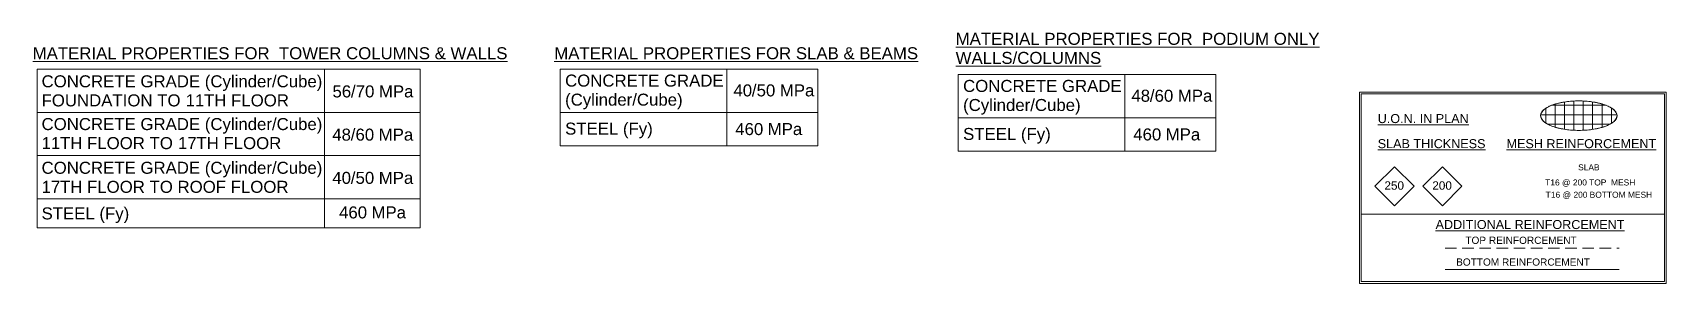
# Model space of a CAD drawing. Header units: millimetres. Extents: x 1499 to 248787, y -26353 to 51881.
# Drawn here: x 180822 to 248787, y 2240 to 12679 of the extents above; entities that cross this region are included whole.
import ezdxf

# ---------------------------------------------------------------- set-up
doc = ezdxf.new("R2010")
doc.units = ezdxf.units.MM
doc.linetypes.add('Hidden', pattern=[714.375, 476.25, -238.125])
for name, color, linetype, lineweight in [('A-DETL', 90, 'Continuous', 5), ('A-DETL-GENF', 92, 'Continuous', 5), ('A-DETL-THIN', 151, 'Continuous', 5), ('G-ANNO-TEXT', 231, 'Continuous', 5)]:
    doc.layers.add(name, color=color, linetype=linetype, lineweight=lineweight)
doc.styles.add('Arial', font='arial.ttf', dxfattribs={"height": 500})
doc.styles.add('Arial_1', font='arial.ttf', dxfattribs={"height": 350})
doc.styles.add('Arial_4', font='arial.ttf', dxfattribs={"height": 300})
doc.styles.add('Arial_5', font='arial.ttf', dxfattribs={"height": 375})
doc.styles.add('Arial_6', font='arial.ttf', dxfattribs={"height": 250})

msp = doc.modelspace()

# ---------------------------------------------------------------- hatches: boundary and pattern name
at = {"layer": 'A-DETL-GENF'}
h = msp.add_hatch(dxfattribs=at)
h.set_pattern_fill('FP_15', color=250, style=0, pattern_type=2)
h.set_pattern_definition([(0, (139472.54, -30190.3), (0, 390.625), []), (90, (139472.54, -30190.3), (-390.625, 2e-14), [])])
h.paths.add_polyline_path([(245147.9526, 8609.9563), (245286.612, 8612.2909), (245424.2165, 8619.2692), (245559.7173, 8630.8453), (245692.0862, 8646.9252), (245820.311, 8667.392), (245943.4227, 8692.0839), (246060.477, 8720.8183), (246170.5876, 8753.3739), (246272.9172, 8789.5024), (246366.6814, 8828.9312), (246451.1724, 8871.3582), (246525.7472, 8916.4607), (246589.8316, 8963.8969), (246642.9449, 9013.3035), (246684.6827, 9064.3067), (246714.7201, 9116.5202), (246732.836, 9169.5289), (246738.8927, 9222.965), (246732.8387, 9276.3923), (246714.7228, 9329.4129), (246684.6827, 9381.6234), (246642.9473, 9432.6264), (246589.8291, 9482.0333), (246525.7472, 9529.4694), (246451.1717, 9574.5715), (246366.6834, 9616.9995), (246272.9143, 9656.4267), (246170.5892, 9692.557), (246060.4762, 9725.1112), (245943.4227, 9753.8462), (245820.3114, 9778.5385), (245692.0862, 9799.0049), (245559.7171, 9815.0841), (245424.2165, 9826.6608), (245286.6122, 9833.6411), (245147.9526, 9835.9738), (245009.2933, 9833.6391), (244871.6888, 9826.6608), (244736.188, 9815.0848), (244603.8191, 9799.0049), (244475.5943, 9778.5381), (244352.4826, 9753.8462), (244235.4283, 9725.1118), (244125.3177, 9692.5562), (244022.9881, 9656.4277), (243929.2239, 9616.9989), (243844.7329, 9574.5719), (243770.1581, 9529.4694), (243706.0737, 9482.0332), (243652.9604, 9432.6265), (243611.2225, 9381.6234), (243581.1852, 9329.4099), (243563.0693, 9276.4012), (243557.0126, 9222.965), (243563.0666, 9169.5378), (243581.1825, 9116.5172), (243611.2225, 9064.3067), (243652.958, 9013.3037), (243706.0762, 8963.8968), (243770.1581, 8916.4607), (243844.7336, 8871.3586), (243929.2218, 8828.9306), (244022.991, 8789.5034), (244125.3161, 8753.3731), (244235.4291, 8720.8189), (244352.4826, 8692.0839), (244475.5939, 8667.3916), (244603.8191, 8646.9252), (244736.1882, 8630.846), (244871.6888, 8619.2692), (245009.2931, 8612.2889)])

# ---------------------------------------------------------------- linework, layer by layer
at = {"layer": 'A-DETL'}
for p, q in [((248787.3335, 10198.9405), (236024.4812, 10198.9405)), ((236024.4812, 10198.9405), (236024.4812, 2240.4169)), ((248787.3335, 2240.4169), (248787.3335, 10198.9405)), ((248714.0001, 10125.6072), (236097.8145, 10125.6072)), ((236097.8145, 10125.6072), (236097.8145, 2313.7502)), ((248714.0001, 2313.7502), (248714.0001, 10125.6072)), ((237477.5306, 7097.8262), (236662.9436, 6283.2392)), ((238292.1176, 6283.2392), (237477.5306, 7097.8262)), ((239469.2247, 7097.8262), (238654.6377, 6283.2391)), ((240283.8117, 6283.2391), (239469.2247, 7097.8262)), ((236662.9436, 6283.2392), (237477.5306, 5468.6522)), ((237477.5306, 5468.6522), (238292.1176, 6283.2392)), ((238654.6377, 6283.2391), (239469.2247, 5468.6521)), ((239469.2247, 5468.6521), (240283.8117, 6283.2391)), ((248714.0001, 5125.6072), (236097.8145, 5125.6072)), ((246831.3069, 2823.8494), (239584.1608, 2823.8494)), ((236024.4812, 2240.4169), (248787.3335, 2240.4169)), ((236097.8145, 2313.7502), (248714.0001, 2313.7502))]:
    msp.add_line(p, q, dxfattribs=at)
at = {"layer": 'A-DETL', "linetype": 'Hidden'}
msp.add_line((239584.1608, 3705.8156), (246831.3069, 3705.8156), dxfattribs=at)
at = {"layer": 'A-DETL'}
msp.add_ellipse((245147.9526, 9222.965), major_axis=(1590.9401, 0), ratio=0.3853123023, dxfattribs=at)
at = {"layer": 'A-DETL-THIN'}
for p, q in [((181007.8819, 11158.6584), (181007.8819, 4558.6584)), ((181007.8819, 11158.6584), (196947.8819, 11158.6584)), ((192967.8819, 11158.6584), (192967.8819, 4558.6584)), ((196947.8819, 11158.6584), (196947.8819, 4558.6584)), ((202768.2438, 11158.6584), (202768.2438, 7968.7089)), ((202768.2438, 11158.6584), (213488.2438, 11158.6584)), ((209708.2438, 11158.6584), (209708.2438, 7968.7089)), ((213488.2438, 11158.6584), (213488.2438, 7968.7089)), ((219326.1207, 10936.2752), (219326.1207, 7746.3257)), ((219326.1207, 10936.2752), (230046.1207, 10936.2752)), ((226266.1207, 10936.2752), (226266.1207, 7746.3257)), ((230046.1207, 10936.2752), (230046.1207, 7746.3257)), ((181007.8819, 9358.6584), (196947.8819, 9358.6584)), ((202768.2438, 9358.6584), (213488.2438, 9358.6584)), ((219326.1207, 9136.2752), (230046.1207, 9136.2752)), ((181007.8819, 7558.6584), (196947.8819, 7558.6584)), ((202768.2438, 7968.7089), (213488.2438, 7968.7089)), ((219326.1207, 7746.3257), (230046.1207, 7746.3257)), ((181007.8819, 5758.6584), (196947.8819, 5758.6584)), ((181007.8819, 4558.6584), (196947.8819, 4558.6584))]:
    msp.add_line(p, q, dxfattribs=at)
for points in [[(246738.8927, 9222.965), (246738.885, 9240.8419), (246734.8551, 9276.4392), (246716.7118, 9329.5537), (246686.6341, 9381.8233), (246630.9197, 9449.9167), (246532.7613, 9531.0293), (246372.8862, 9619.0051), (246175.7944, 9694.9472), (245947.4715, 9756.5482), (245694.8559, 9801.9373), (245470.4945, 9825.0994), (245286.7882, 9834.4162), (245101.674, 9837.5325), (244870.2828, 9829.734), (244601.0495, 9801.9367), (244369.485, 9760.3306), (244176.686, 9710.6855), (244019.7674, 9657.6687), (243882.1733, 9597.206), (243766.2135, 9530.3471), (243673.9214, 9458.2223), (243606.8229, 9382.0806), (243572.9058, 9316.3432), (243559.2904, 9263.1119), (243557.0193, 9236.3775), (243557.0126, 9222.965)], [(243557.0126, 9222.965), (243557.0203, 9205.0882), (243561.0502, 9169.4909), (243579.1934, 9116.3764), (243609.2712, 9064.1068), (243664.9856, 8996.0134), (243763.144, 8914.9007), (243923.0191, 8826.925), (244120.1109, 8750.9829), (244348.4338, 8689.3819), (244601.0494, 8643.9928), (244825.4108, 8620.8307), (245009.1171, 8611.5139), (245194.2313, 8608.3976), (245425.6225, 8616.196), (245694.8557, 8643.9934), (245926.4203, 8685.5994), (246119.2193, 8735.2446), (246276.1379, 8788.2614), (246413.732, 8848.7241), (246529.6918, 8915.583), (246621.9839, 8987.7078), (246689.0824, 9063.8495), (246722.9995, 9129.5869), (246736.6149, 9182.8182), (246738.886, 9209.5526), (246738.8927, 9222.965)]]:
    msp.add_open_spline(points, degree=3, knots=[0, 0, 0, 0, 0.0277777778, 0.0555555556, 0.0833333333, 0.1111111111, 0.1666666667, 0.2222222222, 0.2777777778, 0.3333333333, 0.3888888889, 0.4444444444, 0.4722222222, 0.5, 0.5555555556, 0.6111111111, 0.6666666667, 0.7083333333, 0.75, 0.7916666667, 0.8333333333, 0.875, 0.9166666667, 0.9583333333, 0.9791666667, 1, 1, 1, 1], dxfattribs=at)

# ---------------------------------------------------------------- texts
at = {"layer": 'G-ANNO-TEXT', "color": 7, "lineweight": 13, "attachment_point": 1}
for s, insert, char_height, width, style in [('\\LMATERIAL PROPERTIES FOR  PODIUM ONLY ', (219221.9785, 12671.8594), 500, 18326.57625, 'Arial'), ('\\LMATERIAL PROPERTIES FOR  TOWER COLUMNS & WALLS', (180821.9785, 12071.8594), 500, 23970.45625, 'Arial'), ('\\LMATERIAL PROPERTIES FOR SLAB & BEAMS', (202521.9785, 12071.8594), 500, 18294.50875, 'Arial'), ('\\LWALLS/COLUMNS', (219221.9785, 11878.1094), 500, 7327.42375, 'Arial'), ('CONCRETE GRADE (Cylinder/Cube)', (181191.928, 10902.9337), 500, 14061.59875, 'Arial'), ('CONCRETE GRADE ', (202972.2899, 10932.9842), 500, 8225.31375, 'Arial'), ('56', (193295.5149, 10482.9337), 500, 929.9575, 'Arial'), ('/', (194062.8066, 10482.9337), 500, 240.50625, 'Arial'), ('70 ', (194261.2441, 10482.9337), 500, 1170.46375, 'Arial'), ('MPa', (195226.9732, 10482.9337), 500, 1715.61125, 'Arial'), ('40', (209974.6222, 10524.7014), 500, 929.9575, 'Arial'), ('/', (210741.9139, 10524.7014), 500, 240.50625, 'Arial'), ('50 ', (210940.3514, 10524.7014), 500, 1170.46375, 'Arial'), ('MPa', (211906.0805, 10524.7014), 500, 1715.61125, 'Arial'), ('CONCRETE GRADE ', (219530.1668, 10710.601), 500, 8225.31375, 'Arial'), ('48', (226532.4991, 10302.3182), 500, 929.9575, 'Arial'), ('/', (227299.7908, 10302.3182), 500, 240.50625, 'Arial'), ('60 ', (227498.2283, 10302.3182), 500, 1170.46375, 'Arial'), ('MPa', (228463.9575, 10302.3182), 500, 1715.61125, 'Arial'), ('FOUNDATION TO ', (181191.928, 10109.1837), 500, 7263.28875, 'Arial'), ('11', (187184.7405, 10109.1837), 500, 929.9575, 'Arial'), ('TH FLOOR', (187952.0322, 10109.1837), 500, 4281.01125, 'Arial'), ('(Cylinder/Cube)', (202972.2899, 10139.2342), 500, 5836.285, 'Arial'), ('(Cylinder/Cube)', (219530.1668, 9916.851), 500, 5836.285, 'Arial'), ('CONCRETE GRADE (Cylinder/Cube)', (181191.928, 9122.9337), 500, 14061.59875, 'Arial'), ('STEEL (Fy)', (202972.2899, 8932.7852), 500, 4409.28125, 'Arial'), ('460 ', (210052.2899, 8914.9842), 500, 1635.4425, 'Arial'), ('MPa', (211401.6649, 8914.9842), 500, 1715.61125, 'Arial'), ('11', (181191.928, 8329.1837), 500, 929.9575, 'Arial'), ('TH FLOOR TO ', (181959.2197, 8329.1837), 500, 5948.52125, 'Arial'), ('17', (186867.2405, 8329.1837), 500, 929.9575, 'Arial'), ('TH FLOOR', (187634.5322, 8329.1837), 500, 4281.01125, 'Arial'), ('48', (193286.6145, 8682.9337), 500, 929.9575, 'Arial'), ('/', (194053.9062, 8682.9337), 500, 240.50625, 'Arial'), ('60 ', (194252.3437, 8682.9337), 500, 1170.46375, 'Arial'), ('MPa', (195218.0728, 8682.9337), 500, 1715.61125, 'Arial'), ('STEEL (Fy)', (219530.1668, 8710.4021), 500, 4409.28125, 'Arial'), ('460 ', (226610.1668, 8692.601), 500, 1635.4425, 'Arial'), ('MPa', (227959.5418, 8692.601), 500, 1715.61125, 'Arial'), ('CONCRETE GRADE (Cylinder/Cube)', (181191.928, 7302.9337), 500, 14061.59875, 'Arial'), ('40', (193288.8037, 6882.9337), 500, 929.9575, 'Arial'), ('/', (194056.0954, 6882.9337), 500, 240.50625, 'Arial'), ('50 ', (194254.5329, 6882.9337), 500, 1170.46375, 'Arial'), ('MPa', (195220.262, 6882.9337), 500, 1715.61125, 'Arial'), ('17', (181191.928, 6509.1837), 500, 929.9575, 'Arial'), ('TH FLOOR TO ROOF FLOOR', (181959.2197, 6509.1837), 500, 11528.26625, 'Arial'), ('T', (243743.6206, 6566.6503), 250, 264.556875, 'Arial_6'), ('16 ', (243961.9019, 6566.6503), 250, 585.231875, 'Arial_6'), ('@ ', (244444.7664, 6566.6503), 250, 553.164375, 'Arial_6'), ('200 ', (244901.1727, 6566.6503), 250, 817.72125, 'Arial_6'), ('TOP  MESH', (245575.8602, 6566.6503), 250, 2324.89375, 'Arial_6'), ('460 ', (193568.071, 5444.9337), 500, 1635.4425, 'Arial'), ('MPa', (194917.446, 5444.9337), 500, 1715.61125, 'Arial'), ('T', (243766.4424, 6055.5639), 250, 264.556875, 'Arial_6'), ('16 ', (243984.7236, 6055.5639), 250, 585.231875, 'Arial_6'), ('@ ', (244467.5882, 6055.5639), 250, 553.164375, 'Arial_6'), ('200 ', (244923.9945, 6055.5639), 250, 817.72125, 'Arial_6'), ('BOTTOM MESH', (245598.682, 6055.5639), 250, 3142.615, 'Arial_6'), ('STEEL (Fy)', (181191.928, 5402.9337), 500, 4409.28125, 'Arial')]:
    msp.add_mtext(s, dxfattribs=dict(at, insert=insert, char_height=char_height, width=width, style=style))
at = {"layer": 'G-ANNO-TEXT', "color": 7, "attachment_point": 1, "rotation": 359.999997916}
for s, insert, char_height, width, style in [('\\LU.O.N. IN PLAN', (236780.3165, 9288.905), 375, 4617.72, 'Arial_5'), ('\\LSLAB THICKNESS', (236780.3165, 8244.3829), 375, 5475.525625, 'Arial_5'), ('\\LMESH REINFORCEMENT', (242139.0666, 8244.3829), 375, 7632.065, 'Arial_5'), ('250', (237058.5452, 6489.1839), 350, 1010.12625, 'Arial_1'), ('200', (239050.2393, 6489.1838), 350, 1010.12625, 'Arial_1'), ('\\LADDITIONAL REINFORCEMENT', (239187.3535, 4876.4943), 375, 9628.266875, 'Arial_5'), ('TOP REINFORCEMENT', (240426.8575, 4184.075), 300, 5691.98125, 'Arial_4'), ('BOTTOM REINFORCEMENT', (240042.536, 3278.244), 300, 6838.394375, 'Arial_4')]:
    msp.add_mtext(s, dxfattribs=dict(at, insert=insert, char_height=char_height, width=width, style=style))
at = {"layer": 'G-ANNO-TEXT', "color": 7, "lineweight": 13, "insert": (245021.3065, 7196.831), "char_height": 250, "width": 1194.514375, "attachment_point": 1, "rotation": 359.99995165, "style": 'Arial_6'}
msp.add_mtext(' SLAB', dxfattribs=at)

doc.saveas('drawing.dxf')
